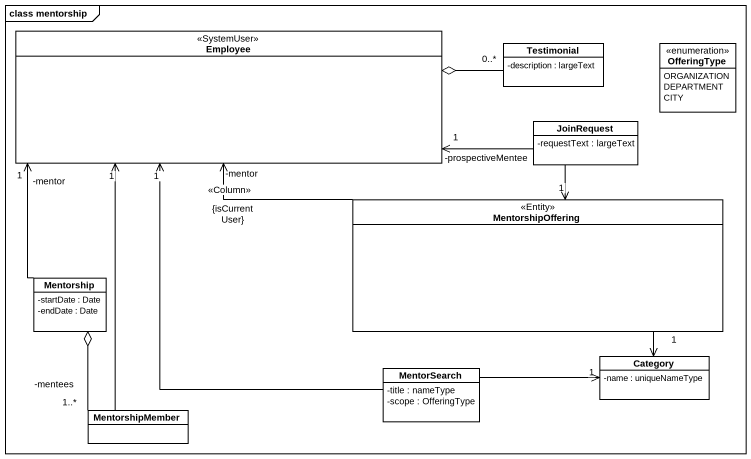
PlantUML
@startuml
mainframe class mentorship
hide circle
hide empty members
skinparam classAttributeIconSize 0
class Employee <<SystemUser>>
class Testimonial {
  -description : largeText
}
enum OfferingType {
  ORGANIZATION
  DEPARTMENT
  CITY
}
class JoinRequest {
  -requestText : largeText
}
class MentorshipOffering <<Entity>>
class Mentorship {
  -startDate : Date
  -endDate : Date
}
class Category {
  -name : uniqueNameType
}
class MentorSearch {
  -title : nameType
  -scope : OfferingType
}
class MentorshipMember
Employee o-right- "0..*" Testimonial
JoinRequest -left-> "-prospectiveMentee\n1" Employee
JoinRequest --> "1" MentorshipOffering
MentorshipOffering -left-> "-mentor\n<<Column>>\n{isCurrentUser}" Employee
MentorshipOffering --> "1" Category
Mentorship -up-> "-mentor\n1" Employee
Mentorship o-- "-mentees\n1..*" MentorshipMember
MentorSearch -up-> "1" Employee
MentorSearch -right-> "1" Category
MentorshipMember -up-> "1" Employee
@enduml
